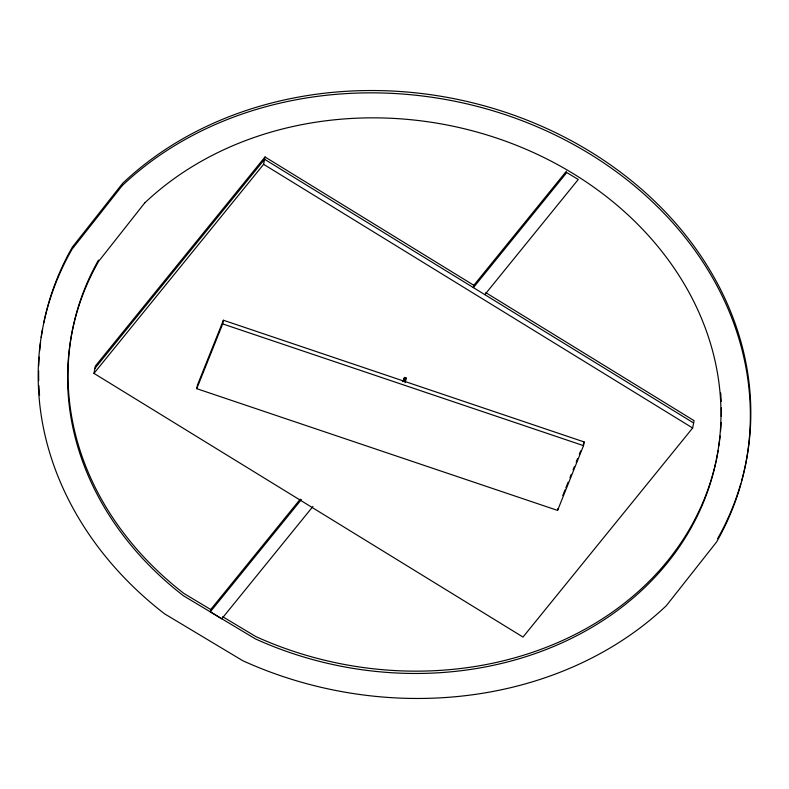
<?xml version="1.0" encoding="UTF-8"?>
<svg xmlns="http://www.w3.org/2000/svg" width="789" height="789" viewBox="0 0 789 789"><rect width="100%" height="100%" fill="white"/><g stroke="black" fill="none" stroke-linecap="round" stroke-linejoin="round"><path stroke-width="1.18" d="M485.827 292.67L694.064 420.655L692.653 428.003L523.008 637.058L93.96 373.375L95.38 366.027L265.025 156.972L474.307 285.598M196.757 388.671L197.467 385.002L223.395 320.235L584.225 441.978L583.515 445.647L557.586 510.414L196.757 388.671L222.685 323.904L223.395 320.235M93.96 373.375L263.605 164.319L265.025 156.972M312.908 506.499L221.758 618.823L210.318 611.791L210.762 609.473L300.274 499.161M403.564 381.205L403.948 379.243L405.566 379.795L405.191 381.748M405.438 381.649L406.138 377.98L404.51 377.428L403.81 381.107L405.438 381.649L405.004 382.734M557.586 510.414L557.941 508.58M402.794 381.758L404.51 377.428M403.08 381.403L403.948 379.243M405.28 380.14L406.138 377.98M562.764 495.581L565.003 489.989M565.891 487.76L568.129 482.178M569.914 477.71L571.256 474.357M573.041 469.889L574.382 466.546M576.177 462.078L577.518 458.725M579.304 454.257L580.645 450.913M583.327 444.207L584.225 441.978M94.936 368.345L264.571 159.289L693.62 422.973M566.423 171.193L473.824 285.302L473.38 287.62L566.749 172.554L578.278 179.468L484.821 294.642M210.318 611.791L301.378 499.575M222.685 323.904L583.515 445.647M211.245 609.848L183.975 593.496A328.421 275.755 10.9 0 1 98.457 260.123M222.685 616.702L255.764 636.536A328.421 275.755 10.9 0 0 716.017 461.289M263.605 164.319L692.653 428.003M741.404 481.556A357.979 300.57 10.9 0 0 554.657 132.217A357.979 300.57 10.9 0 0 122.64 183.344L72.45 246.967A357.979 300.57 10.9 0 0 43.73 322.948M740.723 483.923A357.979 300.57 10.9 0 1 717.605 538.64M39.558 395.447A357.979 300.57 10.9 0 1 38.908 385.584M38.73 380.633A357.979 300.57 10.9 0 1 38.651 370.712M38.75 365.751A357.979 300.57 10.9 0 1 39.174 357.082M39.647 350.908A357.979 300.57 10.9 0 1 40.564 342.308M41.215 337.426A357.979 300.57 10.9 0 1 42.586 328.944M720.682 392.922A328.421 275.755 10.9 0 1 721.205 401.522M721.383 407.676A328.421 275.755 10.9 0 1 721.363 416.326M721.146 422.49A328.421 275.755 10.9 0 1 720.584 431.1M720.12 436.001A328.421 275.755 10.9 0 1 718.878 445.746M718.108 450.568A328.421 275.755 10.9 0 1 716.274 460.105M122.187 185.662L72.006 249.285A357.979 300.57 10.9 0 0 164.566 613.822L242.815 660.738A357.979 300.57 10.9 0 0 666.36 605.656L716.55 542.033A357.979 300.57 10.9 0 0 586.513 151.952A357.979 300.57 10.9 0 0 122.187 185.662M144.653 203L98.615 261.376A328.421 275.755 10.9 0 0 183.531 595.813L255.32 638.853A328.421 275.755 10.9 0 0 676.706 550.633A328.421 275.755 10.9 0 0 582.469 179.478A328.421 275.755 10.9 0 0 144.653 203"/></g></svg>
